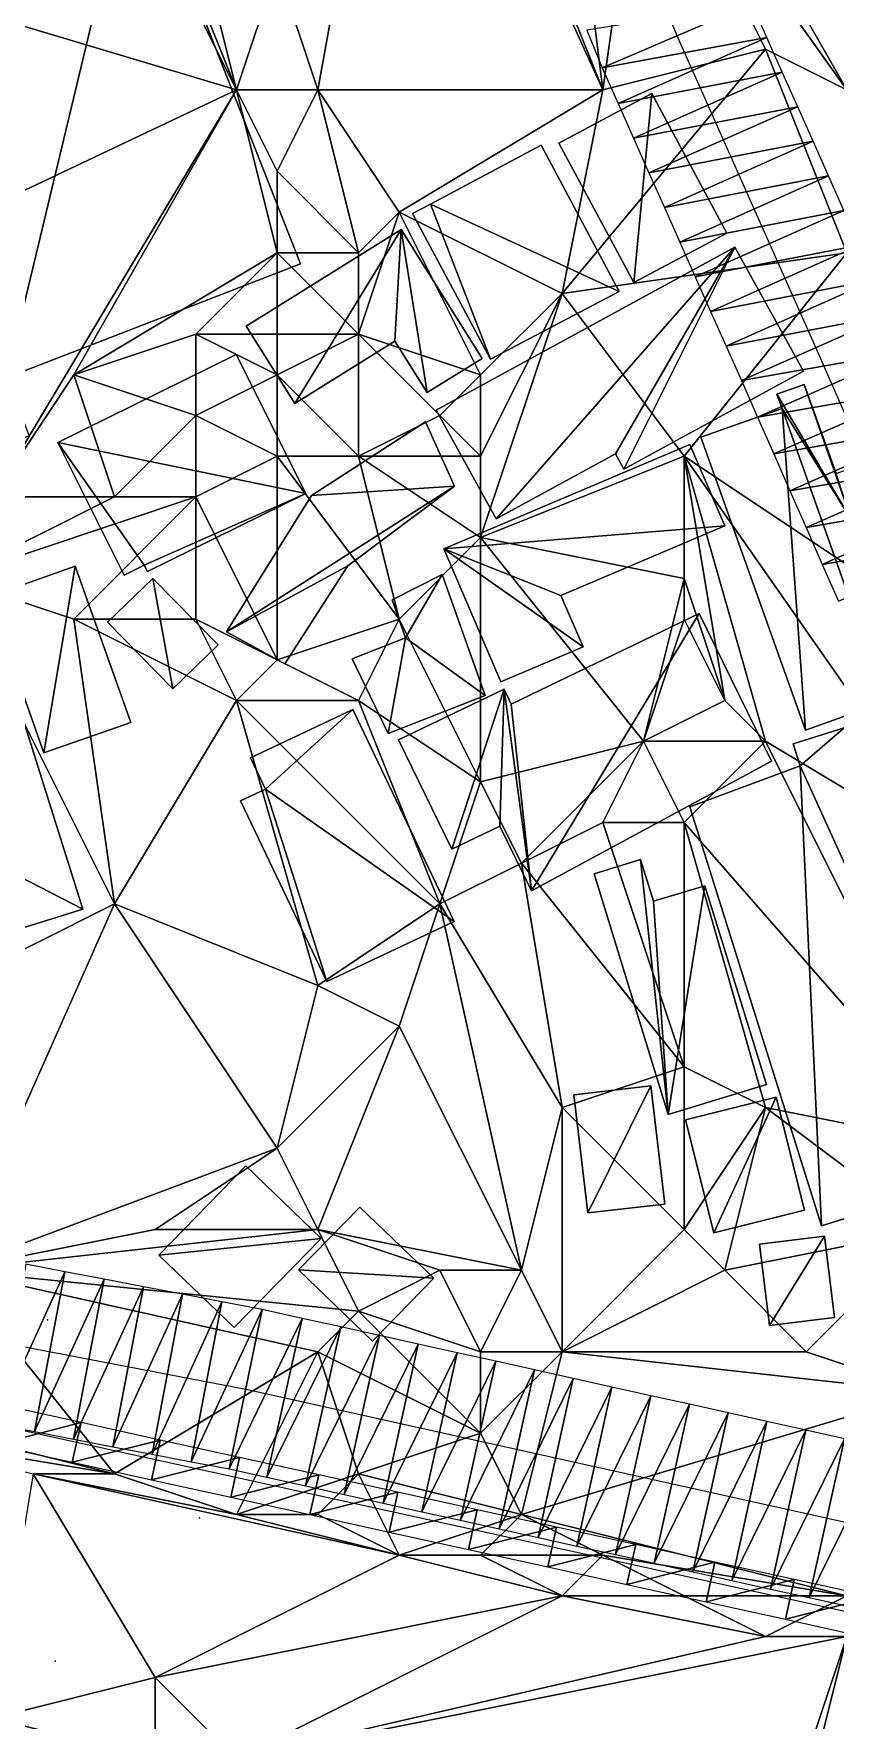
# Model space of a CAD drawing. Header units: metres. Extents: x 891 to 1103, y -901 to 900.
# Drawn here: x 1016 to 1055.4, y -384.1 to -301.2 of the extents above; entities that cross this region are included whole.
import ezdxf

# ---------------------------------------------------------------- set-up
doc = ezdxf.new("R2010")
doc.units = ezdxf.units.M
for name, color, linetype in [('OSM_BUILDING_FOOTPRINTS', 7, 'CONTINUOUS'), ('OSM_BUILDING_ROOFS', 1, 'CONTINUOUS'), ('OSM_BUILDING_WALLS', 8, 'CONTINUOUS'), ('OSM_ROAD_AXES', 2, 'CONTINUOUS'), ('OSM_ROAD_SURFACE', 9, 'CONTINUOUS'), ('OSM_TERRAIN', 3, 'CONTINUOUS'), ('OSM_TREES', 3, 'CONTINUOUS'), ('OSM_WATER_SURFACE', 5, 'CONTINUOUS'), ('OSM_WATERWAYS', 5, 'CONTINUOUS')]:
    doc.layers.add(name, color=color, linetype=linetype)

msp = doc.modelspace()

# ---------------------------------------------------------------- linework, layer by layer
at = {"layer": 'OSM_BUILDING_FOOTPRINTS'}
for points in [[(982.04, -306.94, 2.117), (1021.004, -291.846, 2.117), (1029.139, -312.548, 2.117), (1014.692, -318.155, 2.117), (1015.809, -320.997, 2.117), (996.387, -328.528, 2.117), (995.26, -325.675, 2.117), (990.175, -327.654, 2.117), (982.04, -306.94, 2.117)], [(1041.84, -306.61, 5.045), (1046.416, -304.177, 5.045), (1050.108, -311.033, 5.045), (1045.532, -313.466, 5.045), (1041.84, -306.61, 5.045)], [(1035.529, -309.607, 4.539), (1040.978, -306.72, 4.539), (1044.814, -313.898, 4.539), (1038.48, -317.237, 4.539), (1034.644, -310.071, 4.539), (1035.529, -309.607, 4.539)], [(1034.092, -310.867, 3.156), (1038.082, -317.193, 3.156), (1035.374, -318.874, 3.156), (1033.782, -316.353, 3.156), (1028.874, -319.405, 3.156), (1026.475, -315.611, 3.156), (1034.092, -310.867, 3.156)], [(1050.495, -311.73, 4.611), (1035.816, -319.737, 4.611), (1038.767, -325.078, 4.611), (1044.625, -321.882, 4.611), (1045.045, -322.634, 4.611), (1053.866, -317.824, 4.611), (1050.495, -311.73, 4.611)], [(1017.223, -321.318, 2.633), (1020.484, -327.843, 2.633), (1021.468, -327.356, 2.633), (1021.623, -327.666, 2.633), (1029.405, -323.828, 2.633), (1025.989, -316.994, 2.633), (1017.223, -321.318, 2.633)], [(1048.815, -321.064, 5.031), (1052.816, -319.648, 5.031), (1052.562, -318.952, 5.031), (1053.9, -318.476, 5.031), (1055.469, -322.845, 5.031), (1056.652, -322.424, 5.031), (1057.47, -324.703, 5.031), (1056.232, -325.145, 5.031), (1057.005, -327.301, 5.031), (1058.431, -326.793, 5.031), (1060.874, -333.605, 5.031), (1058.111, -334.589, 5.031), (1057.912, -334.047, 5.031), (1053.966, -335.452, 5.031), (1048.815, -321.064, 5.031)], [(1035.285, -320.312, 2.924), (1036.711, -323.464, 2.924), (1031.472, -327.389, 2.924), (1028.376, -332.2, 2.924), (1025.502, -330.63, 2.924), (1029.692, -323.928, 2.924), (1035.285, -320.312, 2.924)], [(1036.191, -326.549, 4.455), (1048.284, -321.429, 4.455), (1049.997, -325.421, 4.455), (1041.939, -328.838, 4.455), (1043.034, -331.371, 4.455), (1038.999, -333.085, 4.455), (1036.191, -326.549, 4.455)], [(1013.288, -327.909, 0.982), (1018.45, -344.254, 0.982), (1001.892, -349.407, 0.982), (996.73, -333.073, 0.982), (1013.288, -327.909, 0.982)], [(1013.808, -328.904, 1.589), (1018.074, -327.4, 1.589), (1020.805, -335.086, 1.589), (1016.538, -336.579, 1.589), (1013.808, -328.904, 1.589)], [(1019.666, -330.154, 2.583), (1021.888, -328.008, 2.583), (1025.093, -331.271, 2.583), (1022.872, -333.427, 2.583), (1019.666, -330.154, 2.583)], [(1033.649, -329.048, 3.08), (1036.114, -327.81, 3.08), (1038.214, -333.759, 3.08), (1033.45, -335.617, 3.08), (1031.681, -331.957, 3.08), (1034.301, -330.917, 3.08), (1033.649, -329.048, 3.08)], [(1033.969, -335.938, 3.158), (1039.154, -333.45, 3.158), (1039.507, -334.18, 3.158), (1048.748, -329.734, 3.158), (1052.296, -336.978, 3.158), (1040.491, -343.348, 3.158), (1038.944, -340.174, 3.158), (1036.578, -341.302, 3.158), (1033.969, -335.938, 3.158)], [(1026.685, -336.812, 2.754), (1031.715, -334.445, 2.754), (1036.7, -344.863, 2.754), (1030.443, -347.815, 2.754), (1026.199, -338.935, 2.754), (1027.426, -338.36, 2.754), (1026.685, -336.812, 2.754)], [(1048.284, -339.234, 4.945), (1053.7, -337.21, 4.945), (1053.358, -336.126, 4.945), (1055.867, -335.341, 4.945), (1062.83, -357.282, 4.945), (1054.75, -359.815, 4.945), (1048.284, -339.234, 4.945)], [(1043.575, -342.518, 4.082), (1045.863, -341.822, 4.082), (1046.493, -343.868, 4.082), (1049.013, -343.105, 4.082), (1052.042, -352.87, 4.082), (1047.222, -354.34, 4.082), (1043.575, -342.518, 4.082)], [(1042.58, -353.378, 3.962), (1046.36, -352.936, 3.962), (1047.045, -358.742, 3.962), (1043.265, -359.184, 3.962), (1042.58, -353.378, 3.962)], [(1048.062, -354.606, 4.146), (1052.517, -353.5, 4.146), (1053.921, -359.041, 4.146), (1049.455, -360.158, 4.146), (1048.062, -354.606, 4.146)], [(1026.453, -356.873, 1.326), (1030.167, -360.434, 1.326), (1025.889, -364.813, 1.326), (1022.186, -361.252, 1.326), (1026.453, -356.873, 1.326)], [(1032.057, -358.896, 1.7), (1035.693, -362.391, 1.7), (1032.676, -365.477, 1.7), (1029.039, -361.982, 1.7), (1032.057, -358.896, 1.7)], [(1051.699, -360.722, 4.985), (1054.894, -360.324, 4.985), (1055.391, -364.316, 4.985), (1052.196, -364.714, 4.985), (1051.699, -360.722, 4.985)]]:
    msp.add_polyline3d(points, close=True, dxfattribs=at)
at = {"layer": 'OSM_BUILDING_ROOFS'}
for points in [[(1021.004, -291.846, 12.117), (982.04, -306.94, 12.117), (990.175, -327.654, 12.117)], [(1021.004, -291.846, 12.117), (990.175, -327.654, 12.117), (995.26, -325.675, 12.117)], [(1021.004, -291.846, 12.117), (995.26, -325.675, 12.117), (996.387, -328.528, 12.117)], [(1014.692, -318.155, 12.117), (1021.004, -291.846, 12.117), (996.387, -328.528, 12.117)], [(1014.692, -318.155, 12.117), (1029.139, -312.548, 12.117), (1021.004, -291.846, 12.117)], [(1046.416, -304.177, 15.045), (1041.84, -306.61, 15.045), (1045.532, -313.466, 15.045)], [(1046.416, -304.177, 15.045), (1045.532, -313.466, 15.045), (1050.108, -311.033, 15.045)], [(1035.529, -309.607, 14.539), (1044.814, -313.898, 14.539), (1040.978, -306.72, 14.539)], [(1035.529, -309.607, 14.539), (1034.644, -310.071, 14.539), (1038.48, -317.237, 14.539)], [(1035.529, -309.607, 14.539), (1038.48, -317.237, 14.539), (1044.814, -313.898, 14.539)], [(1034.092, -310.867, 13.156), (1026.475, -315.611, 13.156), (1028.874, -319.405, 13.156)], [(1034.092, -310.867, 13.156), (1028.874, -319.405, 13.156), (1033.782, -316.353, 13.156)], [(1034.092, -310.867, 13.156), (1033.782, -316.353, 13.156), (1035.374, -318.874, 13.156)], [(1034.092, -310.867, 13.156), (1035.374, -318.874, 13.156), (1038.082, -317.193, 13.156)], [(1050.495, -311.73, 14.611), (1035.816, -319.737, 14.611), (1038.767, -325.078, 14.611)], [(1050.495, -311.73, 14.611), (1038.767, -325.078, 14.611), (1044.625, -321.882, 14.611)], [(1050.495, -311.73, 14.611), (1044.625, -321.882, 14.611), (1045.045, -322.634, 14.611)], [(1045.045, -322.634, 14.611), (1053.866, -317.824, 14.611), (1050.495, -311.73, 14.611)], [(1029.405, -323.828, 12.633), (1025.989, -316.994, 12.633), (1017.223, -321.318, 12.633)], [(1056.232, -325.145, 15.031), (1053.9, -318.476, 15.031), (1052.562, -318.952, 15.031)], [(1056.232, -325.145, 15.031), (1052.562, -318.952, 15.031), (1052.816, -319.648, 15.031)], [(1056.232, -325.145, 15.031), (1055.469, -322.845, 15.031), (1053.9, -318.476, 15.031)], [(1052.816, -319.648, 15.031), (1048.815, -321.064, 15.031), (1053.966, -335.452, 15.031)], [(1052.816, -319.648, 15.031), (1053.966, -335.452, 15.031), (1057.912, -334.047, 15.031)], [(1052.816, -319.648, 15.031), (1057.912, -334.047, 15.031), (1058.111, -334.589, 15.031)], [(1056.232, -325.145, 15.031), (1052.816, -319.648, 15.031), (1058.111, -334.589, 15.031)], [(1036.711, -323.464, 12.924), (1035.285, -320.312, 12.924), (1029.692, -323.928, 12.924)], [(1017.223, -321.318, 12.633), (1020.484, -327.843, 12.633), (1021.468, -327.356, 12.633)], [(1021.468, -327.356, 12.633), (1029.405, -323.828, 12.633), (1017.223, -321.318, 12.633)], [(1036.191, -326.549, 14.455), (1049.997, -325.421, 14.455), (1048.284, -321.429, 14.455)], [(1021.468, -327.356, 12.633), (1021.623, -327.666, 12.633), (1029.405, -323.828, 12.633)], [(1036.711, -323.464, 12.924), (1029.692, -323.928, 12.924), (1025.502, -330.63, 12.924)], [(1025.502, -330.63, 12.924), (1031.472, -327.389, 12.924), (1036.711, -323.464, 12.924)], [(1036.191, -326.549, 14.455), (1041.939, -328.838, 14.455), (1049.997, -325.421, 14.455)], [(1036.191, -326.549, 14.455), (1038.999, -333.085, 14.455), (1043.034, -331.371, 14.455)], [(1036.191, -326.549, 14.455), (1043.034, -331.371, 14.455), (1041.939, -328.838, 14.455)], [(1018.45, -344.254, 10.982), (1013.288, -327.909, 10.982), (996.73, -333.073, 10.982)], [(1018.074, -327.4, 11.589), (1013.808, -328.904, 11.589), (1016.538, -336.579, 11.589)], [(1018.074, -327.4, 11.589), (1016.538, -336.579, 11.589), (1020.805, -335.086, 11.589)], [(1021.888, -328.008, 12.583), (1019.666, -330.154, 12.583), (1022.872, -333.427, 12.583)], [(1021.888, -328.008, 12.583), (1022.872, -333.427, 12.583), (1025.093, -331.271, 12.583)], [(1025.502, -330.63, 12.924), (1028.376, -332.2, 12.924), (1031.472, -327.389, 12.924)], [(1036.114, -327.81, 13.08), (1033.649, -329.048, 13.08), (1034.301, -330.917, 13.08)], [(1034.301, -330.917, 13.08), (1038.214, -333.759, 13.08), (1036.114, -327.81, 13.08)], [(1040.491, -343.348, 13.158), (1048.748, -329.734, 13.158), (1039.507, -334.18, 13.158)], [(1040.491, -343.348, 13.158), (1052.296, -336.978, 13.158), (1048.748, -329.734, 13.158)], [(1034.301, -330.917, 13.08), (1031.681, -331.957, 13.08), (1033.45, -335.617, 13.08)], [(1034.301, -330.917, 13.08), (1033.45, -335.617, 13.08), (1038.214, -333.759, 13.08)], [(1018.45, -344.254, 10.982), (996.73, -333.073, 10.982), (1001.892, -349.407, 10.982)], [(1039.154, -333.45, 13.158), (1033.969, -335.938, 13.158), (1036.578, -341.302, 13.158)], [(1039.154, -333.45, 13.158), (1036.578, -341.302, 13.158), (1038.944, -340.174, 13.158)], [(1039.154, -333.45, 13.158), (1038.944, -340.174, 13.158), (1040.491, -343.348, 13.158)], [(1040.491, -343.348, 13.158), (1039.507, -334.18, 13.158), (1039.154, -333.45, 13.158)], [(1031.715, -334.445, 12.754), (1026.685, -336.812, 12.754), (1027.426, -338.36, 12.754)], [(1027.426, -338.36, 12.754), (1036.7, -344.863, 12.754), (1031.715, -334.445, 12.754)], [(1053.7, -337.21, 14.945), (1055.867, -335.341, 14.945), (1053.358, -336.126, 14.945)], [(1053.7, -337.21, 14.945), (1062.83, -357.282, 14.945), (1055.867, -335.341, 14.945)], [(1053.7, -337.21, 14.945), (1048.284, -339.234, 14.945), (1054.75, -359.815, 14.945)], [(1053.7, -337.21, 14.945), (1054.75, -359.815, 14.945), (1062.83, -357.282, 14.945)], [(1027.426, -338.36, 12.754), (1026.199, -338.935, 12.754), (1030.443, -347.815, 12.754)], [(1027.426, -338.36, 12.754), (1030.443, -347.815, 12.754), (1036.7, -344.863, 12.754)], [(1045.863, -341.822, 14.082), (1043.575, -342.518, 14.082), (1047.222, -354.34, 14.082)], [(1047.222, -354.34, 14.082), (1046.493, -343.868, 14.082), (1045.863, -341.822, 14.082)], [(1047.222, -354.34, 14.082), (1049.013, -343.105, 14.082), (1046.493, -343.868, 14.082)], [(1047.222, -354.34, 14.082), (1052.042, -352.87, 14.082), (1049.013, -343.105, 14.082)], [(1046.36, -352.936, 13.962), (1042.58, -353.378, 13.962), (1043.265, -359.184, 13.962)], [(1046.36, -352.936, 13.962), (1043.265, -359.184, 13.962), (1047.045, -358.742, 13.962)], [(1052.517, -353.5, 14.146), (1048.062, -354.606, 14.146), (1049.455, -360.158, 14.146)], [(1052.517, -353.5, 14.146), (1049.455, -360.158, 14.146), (1053.921, -359.041, 14.146)], [(1030.167, -360.434, 11.326), (1026.453, -356.873, 11.326), (1022.186, -361.252, 11.326)], [(1035.693, -362.391, 11.7), (1032.057, -358.896, 11.7), (1029.039, -361.982, 11.7)], [(1030.167, -360.434, 11.326), (1022.186, -361.252, 11.326), (1025.889, -364.813, 11.326)], [(1054.894, -360.324, 14.985), (1051.699, -360.722, 14.985), (1052.196, -364.714, 14.985)], [(1054.894, -360.324, 14.985), (1052.196, -364.714, 14.985), (1055.391, -364.316, 14.985)], [(1035.693, -362.391, 11.7), (1029.039, -361.982, 11.7), (1032.676, -365.477, 11.7)]]:
    msp.add_3dface(points, dxfattribs=at)
at = {"layer": 'OSM_BUILDING_WALLS'}
for points in [[(1021.004, -291.846, 2.117), (982.04, -306.94, 2.117), (982.04, -306.94, 12.117)], [(1021.004, -291.846, 2.117), (982.04, -306.94, 12.117), (1021.004, -291.846, 12.117)], [(1029.139, -312.548, 2.117), (1021.004, -291.846, 2.117), (1021.004, -291.846, 12.117)], [(1029.139, -312.548, 2.117), (1021.004, -291.846, 12.117), (1029.139, -312.548, 12.117)], [(1046.416, -304.177, 5.045), (1041.84, -306.61, 5.045), (1041.84, -306.61, 15.045)], [(1046.416, -304.177, 5.045), (1041.84, -306.61, 15.045), (1046.416, -304.177, 15.045)], [(1050.108, -311.033, 5.045), (1046.416, -304.177, 5.045), (1046.416, -304.177, 15.045)], [(1050.108, -311.033, 5.045), (1046.416, -304.177, 15.045), (1050.108, -311.033, 15.045)], [(1041.84, -306.61, 5.045), (1045.532, -313.466, 5.045), (1045.532, -313.466, 15.045)], [(1041.84, -306.61, 5.045), (1045.532, -313.466, 15.045), (1041.84, -306.61, 15.045)], [(1040.978, -306.72, 4.539), (1035.529, -309.607, 4.539), (1035.529, -309.607, 14.539)], [(1040.978, -306.72, 4.539), (1035.529, -309.607, 14.539), (1040.978, -306.72, 14.539)], [(1044.814, -313.898, 4.539), (1040.978, -306.72, 4.539), (1040.978, -306.72, 14.539)], [(1044.814, -313.898, 4.539), (1040.978, -306.72, 14.539), (1044.814, -313.898, 14.539)], [(1035.529, -309.607, 4.539), (1034.644, -310.071, 4.539), (1034.644, -310.071, 14.539)], [(1035.529, -309.607, 4.539), (1034.644, -310.071, 14.539), (1035.529, -309.607, 14.539)], [(1034.644, -310.071, 4.539), (1038.48, -317.237, 4.539), (1038.48, -317.237, 14.539)], [(1034.644, -310.071, 4.539), (1038.48, -317.237, 14.539), (1034.644, -310.071, 14.539)], [(1034.092, -310.867, 3.156), (1026.475, -315.611, 3.156), (1026.475, -315.611, 13.156)], [(1034.092, -310.867, 3.156), (1026.475, -315.611, 13.156), (1034.092, -310.867, 13.156)], [(1038.082, -317.193, 3.156), (1034.092, -310.867, 3.156), (1034.092, -310.867, 13.156)], [(1038.082, -317.193, 3.156), (1034.092, -310.867, 13.156), (1038.082, -317.193, 13.156)], [(1045.532, -313.466, 5.045), (1050.108, -311.033, 5.045), (1050.108, -311.033, 15.045)], [(1045.532, -313.466, 5.045), (1050.108, -311.033, 15.045), (1045.532, -313.466, 15.045)], [(1050.495, -311.73, 4.611), (1035.816, -319.737, 4.611), (1035.816, -319.737, 14.611)], [(1050.495, -311.73, 4.611), (1035.816, -319.737, 14.611), (1050.495, -311.73, 14.611)], [(1053.866, -317.824, 4.611), (1050.495, -311.73, 4.611), (1050.495, -311.73, 14.611)], [(1053.866, -317.824, 4.611), (1050.495, -311.73, 14.611), (1053.866, -317.824, 14.611)], [(1014.692, -318.155, 2.117), (1029.139, -312.548, 2.117), (1029.139, -312.548, 12.117)], [(1014.692, -318.155, 2.117), (1029.139, -312.548, 12.117), (1014.692, -318.155, 12.117)], [(1038.48, -317.237, 4.539), (1044.814, -313.898, 4.539), (1044.814, -313.898, 14.539)], [(1038.48, -317.237, 4.539), (1044.814, -313.898, 14.539), (1038.48, -317.237, 14.539)], [(1026.475, -315.611, 3.156), (1028.874, -319.405, 3.156), (1028.874, -319.405, 13.156)], [(1026.475, -315.611, 3.156), (1028.874, -319.405, 13.156), (1026.475, -315.611, 13.156)], [(1028.874, -319.405, 3.156), (1033.782, -316.353, 3.156), (1033.782, -316.353, 13.156)], [(1028.874, -319.405, 3.156), (1033.782, -316.353, 13.156), (1028.874, -319.405, 13.156)], [(1033.782, -316.353, 3.156), (1035.374, -318.874, 3.156), (1035.374, -318.874, 13.156)], [(1033.782, -316.353, 3.156), (1035.374, -318.874, 13.156), (1033.782, -316.353, 13.156)], [(1025.989, -316.994, 2.633), (1017.223, -321.318, 2.633), (1017.223, -321.318, 12.633)], [(1025.989, -316.994, 2.633), (1017.223, -321.318, 12.633), (1025.989, -316.994, 12.633)], [(1029.405, -323.828, 2.633), (1025.989, -316.994, 2.633), (1025.989, -316.994, 12.633)], [(1029.405, -323.828, 2.633), (1025.989, -316.994, 12.633), (1029.405, -323.828, 12.633)], [(1035.374, -318.874, 3.156), (1038.082, -317.193, 3.156), (1038.082, -317.193, 13.156)], [(1035.374, -318.874, 3.156), (1038.082, -317.193, 13.156), (1035.374, -318.874, 13.156)], [(1045.045, -322.634, 4.611), (1053.866, -317.824, 4.611), (1053.866, -317.824, 14.611)], [(1045.045, -322.634, 4.611), (1053.866, -317.824, 14.611), (1045.045, -322.634, 14.611)], [(1053.9, -318.476, 5.031), (1052.562, -318.952, 5.031), (1052.562, -318.952, 15.031)], [(1053.9, -318.476, 5.031), (1052.562, -318.952, 15.031), (1053.9, -318.476, 15.031)], [(1052.562, -318.952, 5.031), (1052.816, -319.648, 5.031), (1052.816, -319.648, 15.031)], [(1052.562, -318.952, 5.031), (1052.816, -319.648, 15.031), (1052.562, -318.952, 15.031)], [(1055.469, -322.845, 5.031), (1053.9, -318.476, 5.031), (1053.9, -318.476, 15.031)], [(1055.469, -322.845, 5.031), (1053.9, -318.476, 15.031), (1055.469, -322.845, 15.031)], [(1035.816, -319.737, 4.611), (1038.767, -325.078, 4.611), (1038.767, -325.078, 14.611)], [(1035.816, -319.737, 4.611), (1038.767, -325.078, 14.611), (1035.816, -319.737, 14.611)], [(1052.816, -319.648, 5.031), (1048.815, -321.064, 5.031), (1048.815, -321.064, 15.031)], [(1052.816, -319.648, 5.031), (1048.815, -321.064, 15.031), (1052.816, -319.648, 15.031)], [(1035.285, -320.312, 2.924), (1029.692, -323.928, 2.924), (1029.692, -323.928, 12.924)], [(1035.285, -320.312, 2.924), (1029.692, -323.928, 12.924), (1035.285, -320.312, 12.924)], [(1036.711, -323.464, 2.924), (1035.285, -320.312, 2.924), (1035.285, -320.312, 12.924)], [(1036.711, -323.464, 2.924), (1035.285, -320.312, 12.924), (1036.711, -323.464, 12.924)], [(1017.223, -321.318, 2.633), (1020.484, -327.843, 2.633), (1020.484, -327.843, 12.633)], [(1017.223, -321.318, 2.633), (1020.484, -327.843, 12.633), (1017.223, -321.318, 12.633)], [(1048.284, -321.429, 4.455), (1036.191, -326.549, 4.455), (1036.191, -326.549, 14.455)], [(1048.284, -321.429, 4.455), (1036.191, -326.549, 14.455), (1048.284, -321.429, 14.455)], [(1049.997, -325.421, 4.455), (1048.284, -321.429, 4.455), (1048.284, -321.429, 14.455)], [(1049.997, -325.421, 4.455), (1048.284, -321.429, 14.455), (1049.997, -325.421, 14.455)], [(1048.815, -321.064, 5.031), (1053.966, -335.452, 5.031), (1053.966, -335.452, 15.031)], [(1048.815, -321.064, 5.031), (1053.966, -335.452, 15.031), (1048.815, -321.064, 15.031)], [(1038.767, -325.078, 4.611), (1044.625, -321.882, 4.611), (1044.625, -321.882, 14.611)], [(1038.767, -325.078, 4.611), (1044.625, -321.882, 14.611), (1038.767, -325.078, 14.611)], [(1044.625, -321.882, 4.611), (1045.045, -322.634, 4.611), (1045.045, -322.634, 14.611)], [(1044.625, -321.882, 4.611), (1045.045, -322.634, 14.611), (1044.625, -321.882, 14.611)], [(1021.623, -327.666, 2.633), (1029.405, -323.828, 2.633), (1029.405, -323.828, 12.633)], [(1021.623, -327.666, 2.633), (1029.405, -323.828, 12.633), (1021.623, -327.666, 12.633)], [(1029.692, -323.928, 2.924), (1025.502, -330.63, 2.924), (1025.502, -330.63, 12.924)], [(1029.692, -323.928, 2.924), (1025.502, -330.63, 12.924), (1029.692, -323.928, 12.924)], [(1031.472, -327.389, 2.924), (1036.711, -323.464, 2.924), (1036.711, -323.464, 12.924)], [(1031.472, -327.389, 2.924), (1036.711, -323.464, 12.924), (1031.472, -327.389, 12.924)], [(1041.939, -328.838, 4.455), (1049.997, -325.421, 4.455), (1049.997, -325.421, 14.455)], [(1041.939, -328.838, 4.455), (1049.997, -325.421, 14.455), (1041.939, -328.838, 14.455)], [(1036.191, -326.549, 4.455), (1038.999, -333.085, 4.455), (1038.999, -333.085, 14.455)], [(1036.191, -326.549, 4.455), (1038.999, -333.085, 14.455), (1036.191, -326.549, 14.455)], [(1018.45, -344.254, 0.982), (1013.288, -327.909, 0.982), (1013.288, -327.909, 10.982)], [(1018.45, -344.254, 0.982), (1013.288, -327.909, 10.982), (1018.45, -344.254, 10.982)], [(1018.074, -327.4, 1.589), (1013.808, -328.904, 1.589), (1013.808, -328.904, 11.589)], [(1018.074, -327.4, 1.589), (1013.808, -328.904, 11.589), (1018.074, -327.4, 11.589)], [(1020.805, -335.086, 1.589), (1018.074, -327.4, 1.589), (1018.074, -327.4, 11.589)], [(1020.805, -335.086, 1.589), (1018.074, -327.4, 11.589), (1020.805, -335.086, 11.589)], [(1021.888, -328.008, 2.583), (1019.666, -330.154, 2.583), (1019.666, -330.154, 12.583)], [(1021.888, -328.008, 2.583), (1019.666, -330.154, 12.583), (1021.888, -328.008, 12.583)], [(1020.484, -327.843, 2.633), (1021.468, -327.356, 2.633), (1021.468, -327.356, 12.633)], [(1020.484, -327.843, 2.633), (1021.468, -327.356, 12.633), (1020.484, -327.843, 12.633)], [(1021.468, -327.356, 2.633), (1021.623, -327.666, 2.633), (1021.623, -327.666, 12.633)], [(1021.468, -327.356, 2.633), (1021.623, -327.666, 12.633), (1021.468, -327.356, 12.633)], [(1025.093, -331.271, 2.583), (1021.888, -328.008, 2.583), (1021.888, -328.008, 12.583)], [(1025.093, -331.271, 2.583), (1021.888, -328.008, 12.583), (1025.093, -331.271, 12.583)], [(1028.376, -332.2, 2.924), (1031.472, -327.389, 2.924), (1031.472, -327.389, 12.924)], [(1028.376, -332.2, 2.924), (1031.472, -327.389, 12.924), (1028.376, -332.2, 12.924)], [(1036.114, -327.81, 3.08), (1033.649, -329.048, 3.08), (1033.649, -329.048, 13.08)], [(1036.114, -327.81, 3.08), (1033.649, -329.048, 13.08), (1036.114, -327.81, 13.08)], [(1038.214, -333.759, 3.08), (1036.114, -327.81, 3.08), (1036.114, -327.81, 13.08)], [(1038.214, -333.759, 3.08), (1036.114, -327.81, 13.08), (1038.214, -333.759, 13.08)], [(1013.808, -328.904, 1.589), (1016.538, -336.579, 1.589), (1016.538, -336.579, 11.589)], [(1013.808, -328.904, 1.589), (1016.538, -336.579, 11.589), (1013.808, -328.904, 11.589)], [(1043.034, -331.371, 4.455), (1041.939, -328.838, 4.455), (1041.939, -328.838, 14.455)], [(1043.034, -331.371, 4.455), (1041.939, -328.838, 14.455), (1043.034, -331.371, 14.455)], [(1033.649, -329.048, 3.08), (1034.301, -330.917, 3.08), (1034.301, -330.917, 13.08)], [(1033.649, -329.048, 3.08), (1034.301, -330.917, 13.08), (1033.649, -329.048, 13.08)], [(1048.748, -329.734, 3.158), (1039.507, -334.18, 3.158), (1039.507, -334.18, 13.158)], [(1048.748, -329.734, 3.158), (1039.507, -334.18, 13.158), (1048.748, -329.734, 13.158)], [(1052.296, -336.978, 3.158), (1048.748, -329.734, 3.158), (1048.748, -329.734, 13.158)], [(1052.296, -336.978, 3.158), (1048.748, -329.734, 13.158), (1052.296, -336.978, 13.158)], [(1019.666, -330.154, 2.583), (1022.872, -333.427, 2.583), (1022.872, -333.427, 12.583)], [(1019.666, -330.154, 2.583), (1022.872, -333.427, 12.583), (1019.666, -330.154, 12.583)], [(1025.502, -330.63, 2.924), (1028.376, -332.2, 2.924), (1028.376, -332.2, 12.924)], [(1025.502, -330.63, 2.924), (1028.376, -332.2, 12.924), (1025.502, -330.63, 12.924)], [(1022.872, -333.427, 2.583), (1025.093, -331.271, 2.583), (1025.093, -331.271, 12.583)], [(1022.872, -333.427, 2.583), (1025.093, -331.271, 12.583), (1022.872, -333.427, 12.583)], [(1034.301, -330.917, 3.08), (1031.681, -331.957, 3.08), (1031.681, -331.957, 13.08)], [(1034.301, -330.917, 3.08), (1031.681, -331.957, 13.08), (1034.301, -330.917, 13.08)], [(1038.999, -333.085, 4.455), (1043.034, -331.371, 4.455), (1043.034, -331.371, 14.455)], [(1038.999, -333.085, 4.455), (1043.034, -331.371, 14.455), (1038.999, -333.085, 14.455)], [(1031.681, -331.957, 3.08), (1033.45, -335.617, 3.08), (1033.45, -335.617, 13.08)], [(1031.681, -331.957, 3.08), (1033.45, -335.617, 13.08), (1031.681, -331.957, 13.08)], [(1033.45, -335.617, 3.08), (1038.214, -333.759, 3.08), (1038.214, -333.759, 13.08)], [(1033.45, -335.617, 3.08), (1038.214, -333.759, 13.08), (1033.45, -335.617, 13.08)], [(1039.154, -333.45, 3.158), (1033.969, -335.938, 3.158), (1033.969, -335.938, 13.158)], [(1039.154, -333.45, 3.158), (1033.969, -335.938, 13.158), (1039.154, -333.45, 13.158)], [(1039.507, -334.18, 3.158), (1039.154, -333.45, 3.158), (1039.154, -333.45, 13.158)], [(1039.507, -334.18, 3.158), (1039.154, -333.45, 13.158), (1039.507, -334.18, 13.158)], [(1031.715, -334.445, 2.754), (1026.685, -336.812, 2.754), (1026.685, -336.812, 12.754)], [(1031.715, -334.445, 2.754), (1026.685, -336.812, 12.754), (1031.715, -334.445, 12.754)], [(1036.7, -344.863, 2.754), (1031.715, -334.445, 2.754), (1031.715, -334.445, 12.754)], [(1036.7, -344.863, 2.754), (1031.715, -334.445, 12.754), (1036.7, -344.863, 12.754)], [(1053.966, -335.452, 5.031), (1057.912, -334.047, 5.031), (1057.912, -334.047, 15.031)], [(1053.966, -335.452, 5.031), (1057.912, -334.047, 15.031), (1053.966, -335.452, 15.031)], [(1016.538, -336.579, 1.589), (1020.805, -335.086, 1.589), (1020.805, -335.086, 11.589)], [(1016.538, -336.579, 1.589), (1020.805, -335.086, 11.589), (1016.538, -336.579, 11.589)], [(1055.867, -335.341, 4.945), (1053.358, -336.126, 4.945), (1053.358, -336.126, 14.945)], [(1055.867, -335.341, 4.945), (1053.358, -336.126, 14.945), (1055.867, -335.341, 14.945)], [(1033.969, -335.938, 3.158), (1036.578, -341.302, 3.158), (1036.578, -341.302, 13.158)], [(1033.969, -335.938, 3.158), (1036.578, -341.302, 13.158), (1033.969, -335.938, 13.158)], [(1053.358, -336.126, 4.945), (1053.7, -337.21, 4.945), (1053.7, -337.21, 14.945)], [(1053.358, -336.126, 4.945), (1053.7, -337.21, 14.945), (1053.358, -336.126, 14.945)], [(1026.685, -336.812, 2.754), (1027.426, -338.36, 2.754), (1027.426, -338.36, 12.754)], [(1026.685, -336.812, 2.754), (1027.426, -338.36, 12.754), (1026.685, -336.812, 12.754)], [(1040.491, -343.348, 3.158), (1052.296, -336.978, 3.158), (1052.296, -336.978, 13.158)], [(1040.491, -343.348, 3.158), (1052.296, -336.978, 13.158), (1040.491, -343.348, 13.158)], [(1053.7, -337.21, 4.945), (1048.284, -339.234, 4.945), (1048.284, -339.234, 14.945)], [(1053.7, -337.21, 4.945), (1048.284, -339.234, 14.945), (1053.7, -337.21, 14.945)], [(1027.426, -338.36, 2.754), (1026.199, -338.935, 2.754), (1026.199, -338.935, 12.754)], [(1027.426, -338.36, 2.754), (1026.199, -338.935, 12.754), (1027.426, -338.36, 12.754)], [(1026.199, -338.935, 2.754), (1030.443, -347.815, 2.754), (1030.443, -347.815, 12.754)], [(1026.199, -338.935, 2.754), (1030.443, -347.815, 12.754), (1026.199, -338.935, 12.754)], [(1048.284, -339.234, 4.945), (1054.75, -359.815, 4.945), (1054.75, -359.815, 14.945)], [(1048.284, -339.234, 4.945), (1054.75, -359.815, 14.945), (1048.284, -339.234, 14.945)], [(1036.578, -341.302, 3.158), (1038.944, -340.174, 3.158), (1038.944, -340.174, 13.158)], [(1036.578, -341.302, 3.158), (1038.944, -340.174, 13.158), (1036.578, -341.302, 13.158)], [(1038.944, -340.174, 3.158), (1040.491, -343.348, 3.158), (1040.491, -343.348, 13.158)], [(1038.944, -340.174, 3.158), (1040.491, -343.348, 13.158), (1038.944, -340.174, 13.158)], [(1045.863, -341.822, 4.082), (1043.575, -342.518, 4.082), (1043.575, -342.518, 14.082)], [(1045.863, -341.822, 4.082), (1043.575, -342.518, 14.082), (1045.863, -341.822, 14.082)], [(1046.493, -343.868, 4.082), (1045.863, -341.822, 4.082), (1045.863, -341.822, 14.082)], [(1046.493, -343.868, 4.082), (1045.863, -341.822, 14.082), (1046.493, -343.868, 14.082)], [(1043.575, -342.518, 4.082), (1047.222, -354.34, 4.082), (1047.222, -354.34, 14.082)], [(1043.575, -342.518, 4.082), (1047.222, -354.34, 14.082), (1043.575, -342.518, 14.082)], [(1049.013, -343.105, 4.082), (1046.493, -343.868, 4.082), (1046.493, -343.868, 14.082)], [(1049.013, -343.105, 4.082), (1046.493, -343.868, 14.082), (1049.013, -343.105, 14.082)], [(1052.042, -352.87, 4.082), (1049.013, -343.105, 4.082), (1049.013, -343.105, 14.082)], [(1052.042, -352.87, 4.082), (1049.013, -343.105, 14.082), (1052.042, -352.87, 14.082)], [(1001.892, -349.407, 0.982), (1018.45, -344.254, 0.982), (1018.45, -344.254, 10.982)], [(1001.892, -349.407, 0.982), (1018.45, -344.254, 10.982), (1001.892, -349.407, 10.982)], [(1030.443, -347.815, 2.754), (1036.7, -344.863, 2.754), (1036.7, -344.863, 12.754)], [(1030.443, -347.815, 2.754), (1036.7, -344.863, 12.754), (1030.443, -347.815, 12.754)], [(1046.36, -352.936, 3.962), (1042.58, -353.378, 3.962), (1042.58, -353.378, 13.962)], [(1046.36, -352.936, 3.962), (1042.58, -353.378, 13.962), (1046.36, -352.936, 13.962)], [(1047.045, -358.742, 3.962), (1046.36, -352.936, 3.962), (1046.36, -352.936, 13.962)], [(1047.045, -358.742, 3.962), (1046.36, -352.936, 13.962), (1047.045, -358.742, 13.962)], [(1047.222, -354.34, 4.082), (1052.042, -352.87, 4.082), (1052.042, -352.87, 14.082)], [(1047.222, -354.34, 4.082), (1052.042, -352.87, 14.082), (1047.222, -354.34, 14.082)], [(1042.58, -353.378, 3.962), (1043.265, -359.184, 3.962), (1043.265, -359.184, 13.962)], [(1042.58, -353.378, 3.962), (1043.265, -359.184, 13.962), (1042.58, -353.378, 13.962)], [(1052.517, -353.5, 4.146), (1048.062, -354.606, 4.146), (1048.062, -354.606, 14.146)], [(1052.517, -353.5, 4.146), (1048.062, -354.606, 14.146), (1052.517, -353.5, 14.146)], [(1053.921, -359.041, 4.146), (1052.517, -353.5, 4.146), (1052.517, -353.5, 14.146)], [(1053.921, -359.041, 4.146), (1052.517, -353.5, 14.146), (1053.921, -359.041, 14.146)], [(1048.062, -354.606, 4.146), (1049.455, -360.158, 4.146), (1049.455, -360.158, 14.146)], [(1048.062, -354.606, 4.146), (1049.455, -360.158, 14.146), (1048.062, -354.606, 14.146)], [(1026.453, -356.873, 1.326), (1022.186, -361.252, 1.326), (1022.186, -361.252, 11.326)], [(1026.453, -356.873, 1.326), (1022.186, -361.252, 11.326), (1026.453, -356.873, 11.326)], [(1030.167, -360.434, 1.326), (1026.453, -356.873, 1.326), (1026.453, -356.873, 11.326)], [(1030.167, -360.434, 1.326), (1026.453, -356.873, 11.326), (1030.167, -360.434, 11.326)], [(1054.75, -359.815, 4.945), (1062.83, -357.282, 4.945), (1062.83, -357.282, 14.945)], [(1054.75, -359.815, 4.945), (1062.83, -357.282, 14.945), (1054.75, -359.815, 14.945)], [(1043.265, -359.184, 3.962), (1047.045, -358.742, 3.962), (1047.045, -358.742, 13.962)], [(1043.265, -359.184, 3.962), (1047.045, -358.742, 13.962), (1043.265, -359.184, 13.962)], [(1032.057, -358.896, 1.7), (1029.039, -361.982, 1.7), (1029.039, -361.982, 11.7)], [(1032.057, -358.896, 1.7), (1029.039, -361.982, 11.7), (1032.057, -358.896, 11.7)], [(1035.693, -362.391, 1.7), (1032.057, -358.896, 1.7), (1032.057, -358.896, 11.7)], [(1035.693, -362.391, 1.7), (1032.057, -358.896, 11.7), (1035.693, -362.391, 11.7)], [(1049.455, -360.158, 4.146), (1053.921, -359.041, 4.146), (1053.921, -359.041, 14.146)], [(1049.455, -360.158, 4.146), (1053.921, -359.041, 14.146), (1049.455, -360.158, 14.146)], [(1025.889, -364.813, 1.326), (1030.167, -360.434, 1.326), (1030.167, -360.434, 11.326)], [(1025.889, -364.813, 1.326), (1030.167, -360.434, 11.326), (1025.889, -364.813, 11.326)], [(1054.894, -360.324, 4.985), (1051.699, -360.722, 4.985), (1051.699, -360.722, 14.985)], [(1054.894, -360.324, 4.985), (1051.699, -360.722, 14.985), (1054.894, -360.324, 14.985)], [(1055.391, -364.316, 4.985), (1054.894, -360.324, 4.985), (1054.894, -360.324, 14.985)], [(1055.391, -364.316, 4.985), (1054.894, -360.324, 14.985), (1055.391, -364.316, 14.985)], [(1022.186, -361.252, 1.326), (1025.889, -364.813, 1.326), (1025.889, -364.813, 11.326)], [(1022.186, -361.252, 1.326), (1025.889, -364.813, 11.326), (1022.186, -361.252, 11.326)], [(1051.699, -360.722, 4.985), (1052.196, -364.714, 4.985), (1052.196, -364.714, 14.985)], [(1051.699, -360.722, 4.985), (1052.196, -364.714, 14.985), (1051.699, -360.722, 14.985)], [(1029.039, -361.982, 1.7), (1032.676, -365.477, 1.7), (1032.676, -365.477, 11.7)], [(1029.039, -361.982, 1.7), (1032.676, -365.477, 11.7), (1029.039, -361.982, 11.7)], [(1032.676, -365.477, 1.7), (1035.693, -362.391, 1.7), (1035.693, -362.391, 11.7)], [(1032.676, -365.477, 1.7), (1035.693, -362.391, 11.7), (1032.676, -365.477, 11.7)], [(1052.196, -364.714, 4.985), (1055.391, -364.316, 4.985), (1055.391, -364.316, 14.985)], [(1052.196, -364.714, 4.985), (1055.391, -364.316, 14.985), (1052.196, -364.714, 14.985)]]:
    msp.add_3dface(points, dxfattribs=at)
at = {"layer": 'OSM_ROAD_AXES'}
for points in [[(1100, -347.791, 8.88), (1095.438, -352.207, 9.059), (1089.138, -354.894, 8.937), (1084.495, -355.823, 8.778), (1078.847, -355.646, 8.547), (1075.409, -354.098, 8.388), (1072.038, -351.189, 8.224), (1065.605, -341.977, 7.724), (1054.474, -316.663, 7.113), (1047.655, -301.346, 7.406), (1040.216, -283.264, 8.159)], [(992.949, -356.651, 2.258), (1003.328, -363.419, 2.144), (1026.452, -367.843, 3.414), (1077.863, -379.246, 8.463), (1082.262, -379.71, 8.714), (1093.503, -390.062, 9.682), (1100, -399.277, 9.83)]]:
    msp.add_polyline3d(points, dxfattribs=at)
at = {"layer": 'OSM_ROAD_SURFACE'}
for points in [[(1051.332, -299.772, 7.525), (1043.211, -301.059, 7.526), (1043.977, -302.919, 7.462)], [(1052.066, -301.421, 7.446), (1051.332, -299.772, 7.525), (1043.977, -302.919, 7.462)], [(1052.066, -301.421, 7.446), (1043.977, -302.919, 7.462), (1044.758, -304.675, 7.386)], [(1052.824, -303.122, 7.395), (1052.066, -301.421, 7.446), (1044.758, -304.675, 7.386)], [(1052.824, -303.122, 7.395), (1044.758, -304.675, 7.386), (1045.516, -306.377, 7.293)], [(1053.582, -304.824, 7.371), (1052.824, -303.122, 7.395), (1045.516, -306.377, 7.293)], [(1053.582, -304.824, 7.371), (1045.516, -306.377, 7.293), (1046.274, -308.078, 7.201)], [(1054.34, -306.526, 7.347), (1053.582, -304.824, 7.371), (1046.274, -308.078, 7.201)], [(1054.34, -306.526, 7.347), (1046.274, -308.078, 7.201), (1047.031, -309.78, 7.149)], [(1055.097, -308.228, 7.324), (1054.34, -306.526, 7.347), (1047.031, -309.78, 7.149)], [(1055.097, -308.228, 7.324), (1047.031, -309.78, 7.149), (1047.789, -311.482, 7.115)], [(1055.855, -309.93, 7.3), (1055.097, -308.228, 7.324), (1047.789, -311.482, 7.115)], [(1055.855, -309.93, 7.3), (1047.789, -311.482, 7.115), (1048.547, -313.184, 7.084)], [(1056.613, -311.632, 7.389), (1055.855, -309.93, 7.3), (1048.547, -313.184, 7.084)], [(1056.613, -311.632, 7.389), (1048.547, -313.184, 7.084), (1049.305, -314.886, 7.096)], [(1057.371, -313.334, 7.229), (1056.613, -311.632, 7.389), (1049.305, -314.886, 7.096)], [(1057.371, -313.334, 7.229), (1049.305, -314.886, 7.096), (1050.062, -316.588, 7.107)], [(1058.132, -315.044, 7.237), (1057.371, -313.334, 7.229), (1050.062, -316.588, 7.107)], [(1058.132, -315.044, 7.237), (1050.062, -316.588, 7.107), (1050.816, -318.281, 7.118)], [(1058.931, -316.861, 7.256), (1058.132, -315.044, 7.237), (1050.816, -318.281, 7.118)], [(1058.931, -316.861, 7.256), (1050.816, -318.281, 7.118), (1051.608, -320.081, 7.137)], [(1059.726, -318.669, 7.275), (1058.931, -316.861, 7.256), (1051.608, -320.081, 7.137)], [(1059.726, -318.669, 7.275), (1051.608, -320.081, 7.137), (1052.403, -321.889, 7.157)], [(1060.521, -320.477, 7.294), (1059.726, -318.669, 7.275), (1052.403, -321.889, 7.157)], [(1060.521, -320.477, 7.294), (1052.403, -321.889, 7.157), (1053.198, -323.697, 7.177)], [(1061.316, -322.285, 7.312), (1060.521, -320.477, 7.294), (1053.198, -323.697, 7.177)], [(1061.316, -322.285, 7.312), (1053.198, -323.697, 7.177), (1053.993, -325.505, 7.196)], [(1062.111, -324.093, 7.331), (1061.316, -322.285, 7.312), (1053.993, -325.505, 7.196)], [(1062.111, -324.093, 7.331), (1053.993, -325.505, 7.196), (1054.788, -327.313, 7.242)], [(1062.906, -325.902, 7.35), (1062.111, -324.093, 7.331), (1054.788, -327.313, 7.242)], [(1062.906, -325.902, 7.35), (1054.788, -327.313, 7.242), (1055.583, -329.122, 7.303)], [(1014.139, -369.56, 2.628), (1017.569, -362.071, 2.862), (1015.642, -361.702, 2.656)], [(1014.139, -369.56, 2.628), (1016.066, -369.928, 2.724), (1017.569, -362.071, 2.862)], [(1016.066, -369.928, 2.724), (1019.496, -362.44, 3.068), (1017.569, -362.071, 2.862)], [(1016.066, -369.928, 2.724), (1017.993, -370.297, 2.819), (1019.496, -362.44, 3.068)], [(1017.993, -370.297, 2.819), (1021.423, -362.808, 3.274), (1019.496, -362.44, 3.068)], [(1017.993, -370.297, 2.819), (1019.92, -370.666, 2.946), (1021.423, -362.808, 3.274)], [(1019.92, -370.666, 2.946), (1023.35, -363.177, 3.468), (1021.423, -362.808, 3.274)], [(1019.92, -370.666, 2.946), (1021.847, -371.034, 3.106), (1023.35, -363.177, 3.468)], [(1021.847, -371.034, 3.106), (1025.277, -363.546, 3.624), (1023.35, -363.177, 3.468)], [(1021.847, -371.034, 3.106), (1023.774, -371.403, 3.4), (1025.277, -363.546, 3.624)], [(1023.774, -371.403, 3.4), (1027.261, -363.926, 3.784), (1025.277, -363.546, 3.624)], [(1023.774, -371.403, 3.4), (1025.644, -371.76, 3.685), (1027.261, -363.926, 3.784)], [(1025.644, -371.76, 3.685), (1029.223, -364.36, 3.933), (1027.261, -363.926, 3.784)], [(1025.644, -371.76, 3.685), (1027.49, -372.171, 3.934), (1029.223, -364.36, 3.933)], [(1027.49, -372.171, 3.934), (1031.127, -364.783, 4.077), (1029.223, -364.36, 3.933)], [(1027.49, -372.171, 3.934), (1029.394, -372.593, 4.087), (1031.127, -364.783, 4.077)], [(1029.394, -372.593, 4.087), (1033.031, -365.205, 4.364), (1031.127, -364.783, 4.077)], [(1029.394, -372.593, 4.087), (1031.298, -373.015, 4.189), (1033.031, -365.205, 4.364)], [(1031.298, -373.015, 4.189), (1034.935, -365.627, 4.654), (1033.031, -365.205, 4.364)], [(1031.298, -373.015, 4.189), (1033.203, -373.437, 4.594), (1034.935, -365.627, 4.654)], [(1033.203, -373.437, 4.594), (1036.839, -366.05, 4.944), (1034.935, -365.627, 4.654)], [(1033.203, -373.437, 4.594), (1035.107, -373.86, 4.887), (1036.839, -366.05, 4.944)], [(1035.107, -373.86, 4.887), (1038.743, -366.472, 5.199), (1036.839, -366.05, 4.944)], [(1035.107, -373.86, 4.887), (1037.011, -374.282, 5.179), (1038.743, -366.472, 5.199)], [(1037.011, -374.282, 5.179), (1040.647, -366.894, 5.401), (1038.743, -366.472, 5.199)], [(1037.011, -374.282, 5.179), (1038.915, -374.704, 5.325), (1040.647, -366.894, 5.401)], [(1038.915, -374.704, 5.325), (1042.551, -367.317, 5.721), (1040.647, -366.894, 5.401)], [(1038.915, -374.704, 5.325), (1040.819, -375.127, 5.534), (1042.551, -367.317, 5.721)], [(1040.819, -375.127, 5.534), (1044.455, -367.739, 5.903), (1042.551, -367.317, 5.721)], [(1040.819, -375.127, 5.534), (1042.723, -375.549, 5.815), (1044.455, -367.739, 5.903)], [(1042.723, -375.549, 5.815), (1046.359, -368.161, 6.085), (1044.455, -367.739, 5.903)], [(1042.723, -375.549, 5.815), (1044.627, -375.971, 6.02), (1046.359, -368.161, 6.085)], [(1044.627, -375.971, 6.02), (1048.263, -368.584, 6.268), (1046.359, -368.161, 6.085)], [(1044.627, -375.971, 6.02), (1046.531, -376.394, 6.184), (1048.263, -368.584, 6.268)], [(1046.531, -376.394, 6.184), (1050.168, -369.006, 6.45), (1048.263, -368.584, 6.268)], [(1046.531, -376.394, 6.184), (1048.435, -376.816, 6.316), (1050.168, -369.006, 6.45)], [(1048.435, -376.816, 6.316), (1052.072, -369.428, 6.632), (1050.168, -369.006, 6.45)], [(1048.435, -376.816, 6.316), (1050.339, -377.238, 6.438), (1052.072, -369.428, 6.632)], [(1050.339, -377.238, 6.438), (1053.976, -369.851, 6.814), (1052.072, -369.428, 6.632)], [(1050.339, -377.238, 6.438), (1052.243, -377.661, 6.559), (1053.976, -369.851, 6.814)], [(1052.243, -377.661, 6.559), (1055.88, -370.273, 6.985), (1053.976, -369.851, 6.814)], [(1052.243, -377.661, 6.559), (1054.147, -378.083, 6.709), (1055.88, -370.273, 6.985)], [(1054.147, -378.083, 6.709), (1057.784, -370.695, 7.157), (1055.88, -370.273, 6.985)], [(1054.147, -378.083, 6.709), (1056.052, -378.505, 6.845), (1057.784, -370.695, 7.157)]]:
    msp.add_3dface(points, dxfattribs=at)
at = {"layer": 'OSM_TERRAIN'}
for points in [[(1028, -298, 7.074), (1030, -304, 6.997), (1034, -282, 7.727)], [(1030, -304, 6.997), (1044, -304, 7.381), (1034, -282, 7.727)], [(1034, -282, 7.727), (1044, -304, 7.381), (1036, -284, 8.094)], [(1044, -304, 7.381), (1042, -288, 7.839), (1036, -284, 8.094)], [(1044, -304, 7.381), (1046, -290, 7.787), (1042, -288, 7.839)], [(1044, -304, 7.381), (1052, -302, 7.317), (1046, -290, 7.787)], [(1052, -302, 7.317), (1056, -304, 7.712), (1046, -290, 7.787)], [(1046, -290, 7.787), (1056, -304, 7.712), (1048, -290, 8.336)], [(1056, -304, 7.712), (1062, -298, 8.42), (1048, -290, 8.336)], [(1006, -298, 4.444), (1026, -304, 4.572), (1020, -292, 4.564)], [(1026, -304, 4.572), (1022, -294, 4.526), (1020, -292, 4.564)], [(1026, -304, 4.572), (1024, -296, 5.222), (1022, -294, 4.526)], [(1026, -304, 4.572), (1028, -298, 7.074), (1024, -296, 5.222)], [(1026, -304, 4.572), (1006, -298, 4.444), (988, -322, 4.444)], [(1026, -304, 4.572), (1030, -304, 6.997), (1028, -298, 7.074)], [(1056, -312, 7.115), (1052, -302, 7.317), (1042, -314, 6.964)], [(1042, -314, 6.964), (1052, -302, 7.317), (1044, -304, 7.381)], [(1052, -302, 7.317), (1056, -312, 7.115), (1056, -304, 7.712)], [(1014, -324, 4.512), (1026, -304, 4.572), (988, -322, 4.444)], [(1014, -324, 4.512), (1018, -318, 4.663), (1026, -304, 4.572)], [(1018, -318, 4.663), (1028, -312, 4.444), (1026, -304, 4.572)], [(1028, -312, 4.444), (1028, -308, 4.809), (1026, -304, 4.572)], [(1028, -308, 4.809), (1030, -304, 6.997), (1026, -304, 4.572)], [(1028, -308, 4.809), (1032, -312, 5.929), (1030, -304, 6.997)], [(1032, -312, 5.929), (1034, -310, 6.562), (1030, -304, 6.997)], [(1030, -304, 6.997), (1034, -310, 6.562), (1044, -304, 7.381)], [(1042, -314, 6.964), (1044, -304, 7.381), (1034, -310, 6.562)], [(1028, -312, 4.444), (1032, -312, 5.929), (1028, -308, 4.809)], [(1032, -316, 6.474), (1034, -310, 6.562), (1032, -312, 5.929)], [(1032, -316, 6.474), (1038, -318, 6.555), (1034, -310, 6.562)], [(1038, -318, 6.555), (1042, -314, 6.964), (1034, -310, 6.562)], [(1018, -318, 4.663), (1024, -316, 4.933), (1028, -312, 4.444)], [(1024, -316, 4.933), (1028, -316, 5.868), (1028, -312, 4.444)], [(1028, -316, 5.868), (1032, -316, 6.474), (1028, -312, 4.444)], [(1032, -316, 6.474), (1032, -312, 5.929), (1028, -312, 4.444)], [(1042, -314, 6.964), (1048, -322, 7.043), (1056, -312, 7.115)], [(1048, -322, 7.043), (1066, -334, 7.359), (1056, -312, 7.115)], [(1038, -322, 7.009), (1042, -314, 6.964), (1038, -318, 6.555)], [(1038, -322, 7.009), (1038, -326, 6.891), (1042, -314, 6.964)], [(1038, -326, 6.891), (1048, -322, 7.043), (1042, -314, 6.964)], [(1018, -318, 4.663), (1024, -320, 5.181), (1024, -316, 4.933)], [(1024, -320, 5.181), (1028, -318, 6.474), (1024, -316, 4.933)], [(1028, -318, 6.474), (1028, -316, 5.868), (1024, -316, 4.933)], [(1032, -322, 5.828), (1032, -316, 6.474), (1028, -318, 6.474)], [(1028, -318, 6.474), (1032, -316, 6.474), (1028, -316, 5.868)], [(1032, -322, 5.828), (1036, -320, 6.647), (1032, -316, 6.474)], [(1036, -320, 6.647), (1038, -318, 6.555), (1032, -316, 6.474)], [(1014, -324, 4.512), (1020, -324, 5.16), (1018, -318, 4.663)], [(1020, -324, 5.16), (1024, -320, 5.181), (1018, -318, 4.663)], [(1024, -320, 5.181), (1028, -322, 5.741), (1028, -318, 6.474)], [(1028, -322, 5.741), (1032, -322, 5.828), (1028, -318, 6.474)], [(1036, -320, 6.647), (1038, -322, 7.009), (1038, -318, 6.555)], [(1020, -324, 5.16), (1024, -324, 5.181), (1024, -320, 5.181)], [(1024, -324, 5.181), (1028, -322, 5.741), (1024, -320, 5.181)], [(1032, -322, 5.828), (1038, -322, 7.009), (1036, -320, 6.647)], [(1028, -332, 5.487), (1028, -322, 5.741), (1024, -324, 5.181)], [(1028, -332, 5.487), (1034, -330, 5.879), (1028, -322, 5.741)], [(1028, -322, 5.741), (1034, -330, 5.879), (1032, -322, 5.828)], [(1034, -330, 5.879), (1038, -326, 6.891), (1032, -322, 5.828)], [(1038, -326, 6.891), (1038, -322, 7.009), (1032, -322, 5.828)], [(1048, -328, 6.69), (1048, -322, 7.043), (1038, -326, 6.891)], [(1050, -334, 6.321), (1052, -336, 6.944), (1048, -322, 7.043)], [(1050, -334, 6.321), (1048, -322, 7.043), (1048, -328, 6.69)], [(1052, -336, 6.944), (1062, -342, 7.685), (1048, -322, 7.043)], [(1048, -322, 7.043), (1062, -342, 7.685), (1066, -334, 7.359)], [(1018, -330, 4.439), (1024, -324, 5.181), (1012, -328, 3.575)], [(1012, -328, 3.575), (1020, -324, 5.16), (1014, -324, 4.512)], [(1012, -328, 3.575), (1024, -324, 5.181), (1020, -324, 5.16)], [(1018, -330, 4.439), (1024, -330, 4.644), (1024, -324, 5.181)], [(1024, -330, 4.644), (1028, -332, 5.487), (1024, -324, 5.181)], [(1038, -338, 6.124), (1038, -326, 6.891), (1034, -330, 5.879)], [(1038, -338, 6.124), (1046, -336, 6.147), (1038, -326, 6.891)], [(1046, -336, 6.147), (1048, -328, 6.69), (1038, -326, 6.891)], [(1012, -328, 3.575), (1012, -348, 3.369), (1020, -344, 3.625)], [(1020, -344, 3.625), (1018, -330, 4.439), (1012, -328, 3.575)], [(1046, -336, 6.147), (1048, -330, 6.266), (1048, -328, 6.69)], [(1050, -334, 6.321), (1048, -328, 6.69), (1048, -330, 6.266)], [(1020, -344, 3.625), (1026, -334, 4.881), (1018, -330, 4.439)], [(1026, -334, 4.881), (1024, -330, 4.644), (1018, -330, 4.439)], [(1026, -334, 4.881), (1028, -332, 5.487), (1024, -330, 4.644)], [(1028, -332, 5.487), (1032, -334, 4.935), (1034, -330, 5.879)], [(1032, -334, 4.935), (1038, -338, 6.124), (1034, -330, 5.879)], [(1046, -336, 6.147), (1050, -334, 6.321), (1048, -330, 6.266)], [(1026, -334, 4.881), (1032, -334, 4.935), (1028, -332, 5.487)], [(1030, -348, 4.766), (1026, -334, 4.881), (1020, -344, 3.625)], [(1030, -348, 4.766), (1036, -344, 4.817), (1026, -334, 4.881)], [(1036, -344, 4.817), (1032, -334, 4.935), (1026, -334, 4.881)], [(1036, -344, 4.817), (1038, -338, 6.124), (1032, -334, 4.935)], [(1046, -336, 6.147), (1052, -336, 6.944), (1050, -334, 6.321)], [(1040, -342, 6.154), (1046, -336, 6.147), (1038, -338, 6.124)], [(1040, -342, 6.154), (1044, -340, 6.212), (1046, -336, 6.147)], [(1044, -340, 6.212), (1048, -340, 7.002), (1046, -336, 6.147)], [(1048, -340, 7.002), (1052, -336, 6.944), (1046, -336, 6.147)], [(1062, -356, 7.111), (1052, -336, 6.944), (1048, -340, 7.002)], [(1062, -356, 7.111), (1062, -342, 7.685), (1052, -336, 6.944)], [(1036, -344, 4.817), (1040, -342, 6.154), (1038, -338, 6.124)], [(1040, -342, 6.154), (1048, -352, 6.152), (1044, -340, 6.212)], [(1048, -352, 6.152), (1048, -340, 7.002), (1044, -340, 6.212)], [(1052, -354, 6.959), (1062, -356, 7.111), (1048, -340, 7.002)], [(1048, -352, 6.152), (1052, -354, 6.959), (1048, -340, 7.002)], [(1036, -344, 4.817), (1042, -354, 5.961), (1040, -342, 6.154)], [(1042, -354, 5.961), (1048, -352, 6.152), (1040, -342, 6.154)], [(1012, -362, 2.335), (1020, -344, 3.625), (1012, -348, 3.369)], [(1012, -362, 2.335), (1028, -356, 3.677), (1020, -344, 3.625)], [(1028, -356, 3.677), (1030, -348, 4.766), (1020, -344, 3.625)], [(1034, -350, 4.795), (1036, -344, 4.817), (1030, -348, 4.766)], [(1040, -362, 5.373), (1036, -344, 4.817), (1034, -350, 4.795)], [(1036, -344, 4.817), (1040, -362, 5.373), (1042, -354, 5.961)], [(1028, -356, 3.677), (1034, -350, 4.795), (1030, -348, 4.766)], [(1028, -356, 3.677), (1030, -360, 3.611), (1034, -350, 4.795)], [(1030, -360, 3.611), (1040, -362, 5.373), (1034, -350, 4.795)], [(1042, -354, 5.961), (1048, -360, 6.253), (1048, -352, 6.152)], [(1048, -360, 6.253), (1052, -354, 6.959), (1048, -352, 6.152)], [(1042, -366, 5.616), (1042, -354, 5.961), (1040, -362, 5.373)], [(1042, -366, 5.616), (1048, -360, 6.253), (1042, -354, 5.961)], [(1048, -360, 6.253), (1050, -362, 6.824), (1052, -354, 6.959)], [(1050, -362, 6.824), (1060, -360, 7.561), (1052, -354, 6.959)], [(1052, -354, 6.959), (1060, -360, 7.561), (1062, -356, 7.111)], [(1012, -362, 2.335), (1022, -360, 3.43), (1028, -356, 3.677)], [(1030, -360, 3.611), (1028, -356, 3.677), (1022, -360, 3.43)], [(1012, -362, 2.335), (1032, -364, 4.256), (1030, -360, 3.611)], [(1012, -362, 2.335), (1030, -360, 3.611), (1022, -360, 3.43)], [(1032, -364, 4.256), (1036, -362, 4.324), (1030, -360, 3.611)], [(1036, -362, 4.324), (1040, -362, 5.373), (1030, -360, 3.611)], [(1042, -366, 5.616), (1050, -362, 6.824), (1048, -360, 6.253)], [(1054, -366, 7.239), (1060, -360, 7.561), (1050, -362, 6.824)], [(1054, -366, 7.239), (1060, -368, 7.334), (1060, -360, 7.561)], [(1004, -368, 2.082), (1020, -372, 2.894), (1012, -362, 2.335)], [(1020, -372, 2.894), (1030, -366, 3.697), (1012, -362, 2.335)], [(1030, -366, 3.697), (1032, -364, 4.256), (1012, -362, 2.335)], [(1032, -364, 4.256), (1038, -366, 5.101), (1036, -362, 4.324)], [(1038, -366, 5.101), (1040, -362, 5.373), (1036, -362, 4.324)], [(1038, -366, 5.101), (1042, -366, 5.616), (1040, -362, 5.373)], [(1054, -366, 7.239), (1050, -362, 6.824), (1042, -366, 5.616)], [(1030, -366, 3.697), (1038, -370, 4.698), (1032, -364, 4.256)], [(1038, -370, 4.698), (1038, -366, 5.101), (1032, -364, 4.256)], [(1020, -372, 2.894), (1026, -374, 3.888), (1030, -366, 3.697)], [(1026, -374, 3.888), (1032, -372, 4.18), (1030, -366, 3.697)], [(1032, -372, 4.18), (1038, -370, 4.698), (1030, -366, 3.697)], [(1038, -370, 4.698), (1040, -374, 5.442), (1042, -366, 5.616)], [(1038, -370, 4.698), (1042, -366, 5.616), (1038, -366, 5.101)], [(1042, -366, 5.616), (1040, -374, 5.442), (1060, -368, 7.334)], [(1060, -368, 7.334), (1054, -366, 7.239), (1042, -366, 5.616)], [(1008, -370, 2.043), (1020, -372, 2.894), (1004, -368, 2.082)], [(1040, -374, 5.442), (1056, -378, 6.88), (1060, -368, 7.334)], [(1008, -370, 2.043), (1016, -372, 3.031), (1020, -372, 2.894)], [(1040, -374, 5.442), (1038, -370, 4.698), (1032, -372, 4.18)], [(1014, -384, 3.893), (1022, -382, 4.516), (1016, -372, 3.031)], [(1022, -382, 4.516), (1034, -376, 5.033), (1016, -372, 3.031)], [(1034, -376, 5.033), (1026, -374, 3.888), (1016, -372, 3.031)], [(1016, -372, 3.031), (1026, -374, 3.888), (1020, -372, 2.894)], [(1026, -374, 3.888), (1030, -374, 3.968), (1032, -372, 4.18)], [(1030, -374, 3.968), (1034, -376, 5.033), (1032, -372, 4.18)], [(1034, -376, 5.033), (1040, -374, 5.442), (1032, -372, 4.18)], [(1034, -376, 5.033), (1030, -374, 3.968), (1026, -374, 3.888)], [(1038, -376, 4.943), (1040, -374, 5.442), (1034, -376, 5.033)], [(1038, -376, 4.943), (1044, -376, 5.939), (1040, -374, 5.442)], [(1044, -376, 5.939), (1056, -378, 6.88), (1040, -374, 5.442)], [(1022, -382, 4.516), (1042, -378, 5.832), (1034, -376, 5.033)], [(1042, -378, 5.832), (1038, -376, 4.943), (1034, -376, 5.033)], [(1042, -378, 5.832), (1044, -376, 5.939), (1038, -376, 4.943)], [(1042, -378, 5.832), (1048, -378, 5.898), (1044, -376, 5.939)], [(1048, -378, 5.898), (1056, -378, 6.88), (1044, -376, 5.939)], [(1026, -386, 5.018), (1042, -378, 5.832), (1022, -382, 4.516)], [(1026, -386, 5.018), (1052, -380, 6.534), (1042, -378, 5.832)], [(1052, -380, 6.534), (1048, -378, 5.898), (1042, -378, 5.832)], [(1048, -378, 5.898), (1052, -380, 6.534), (1056, -378, 6.88)], [(1052, -380, 6.534), (1056, -380, 6.515), (1056, -378, 6.88)], [(1050, -398, 7.352), (1056, -380, 6.515), (1026, -386, 5.018)], [(1026, -386, 5.018), (1056, -380, 6.515), (1052, -380, 6.534)], [(1050, -398, 7.352), (1054, -388, 7.388), (1056, -380, 6.515)], [(1054, -388, 7.388), (1062, -388, 7.324), (1056, -380, 6.515)], [(1022, -386, 4.218), (1022, -382, 4.516), (1014, -384, 3.893)], [(1022, -386, 4.218), (1026, -386, 5.018), (1022, -382, 4.516)], [(1014, -394, 3.992), (1022, -386, 4.218), (1014, -384, 3.893)]]:
    msp.add_3dface(points, dxfattribs=at)
at = {"layer": 'OSM_TREES'}
for p in [(1016.714, -364.437, 2.684), (1024.186, -374.158, 3.974), (1017.079, -381.202, 3.953)]:
    msp.add_point(p, dxfattribs=at)
at = {"layer": 'OSM_WATER_SURFACE'}
for points in [[(1018.359, -369.481, 3.086), (1014.426, -368.617, 2.763), (1014.072, -370.585, 2.763)], [(1018.359, -369.481, 3.086), (1014.072, -370.585, 2.763), (1017.929, -371.435, 3.086)], [(1022.253, -370.338, 3.453), (1018.359, -369.481, 3.086), (1017.929, -371.435, 3.086)], [(1022.253, -370.338, 3.453), (1017.929, -371.435, 3.086), (1021.823, -372.291, 3.453)], [(1026.148, -371.195, 3.849), (1022.253, -370.338, 3.453), (1021.823, -372.291, 3.453)], [(1026.148, -371.195, 3.849), (1021.823, -372.291, 3.453), (1025.718, -373.148, 3.849)], [(1030.042, -372.052, 4.264), (1026.148, -371.195, 3.849), (1025.718, -373.148, 3.849)], [(1030.042, -372.052, 4.264), (1025.718, -373.148, 3.849), (1029.612, -374.005, 4.264)], [(1033.937, -372.908, 4.675), (1030.042, -372.052, 4.264), (1029.612, -374.005, 4.264)], [(1033.937, -372.908, 4.675), (1029.612, -374.005, 4.264), (1033.507, -374.862, 4.85)], [(1037.831, -373.765, 5.197), (1033.937, -372.908, 4.675), (1033.507, -374.862, 4.85)], [(1037.831, -373.765, 5.197), (1033.507, -374.862, 4.85), (1037.402, -375.719, 5.083)], [(1041.726, -374.622, 5.674), (1037.831, -373.765, 5.197), (1037.402, -375.719, 5.083)], [(1041.726, -374.622, 5.674), (1037.402, -375.719, 5.083), (1041.296, -376.575, 5.605)], [(1045.62, -375.479, 6.008), (1041.726, -374.622, 5.674), (1041.296, -376.575, 5.605)], [(1045.62, -375.479, 6.008), (1041.296, -376.575, 5.605), (1045.191, -377.432, 5.941)], [(1049.515, -376.336, 6.348), (1045.62, -375.479, 6.008), (1045.191, -377.432, 5.941)], [(1049.515, -376.336, 6.348), (1045.191, -377.432, 5.941), (1049.085, -378.289, 6.102)], [(1053.409, -377.192, 6.699), (1049.515, -376.336, 6.348), (1049.085, -378.289, 6.102)], [(1053.409, -377.192, 6.699), (1049.085, -378.289, 6.102), (1052.98, -379.146, 6.643)], [(1057.304, -378.049, 7.019), (1053.409, -377.192, 6.699), (1052.98, -379.146, 6.643)], [(1057.304, -378.049, 7.019), (1052.98, -379.146, 6.643), (1056.874, -380.002, 6.686)]]:
    msp.add_3dface(points, dxfattribs=at)
at = {"layer": 'OSM_WATERWAYS'}
msp.add_polyline3d([(1072.667, -382.453, 8.152), (1014.249, -369.601, 2.584), (1000.377, -367.732, 1.754), (956.262, -366.902, 0.276)], dxfattribs=at)

doc.saveas('drawing.dxf')
